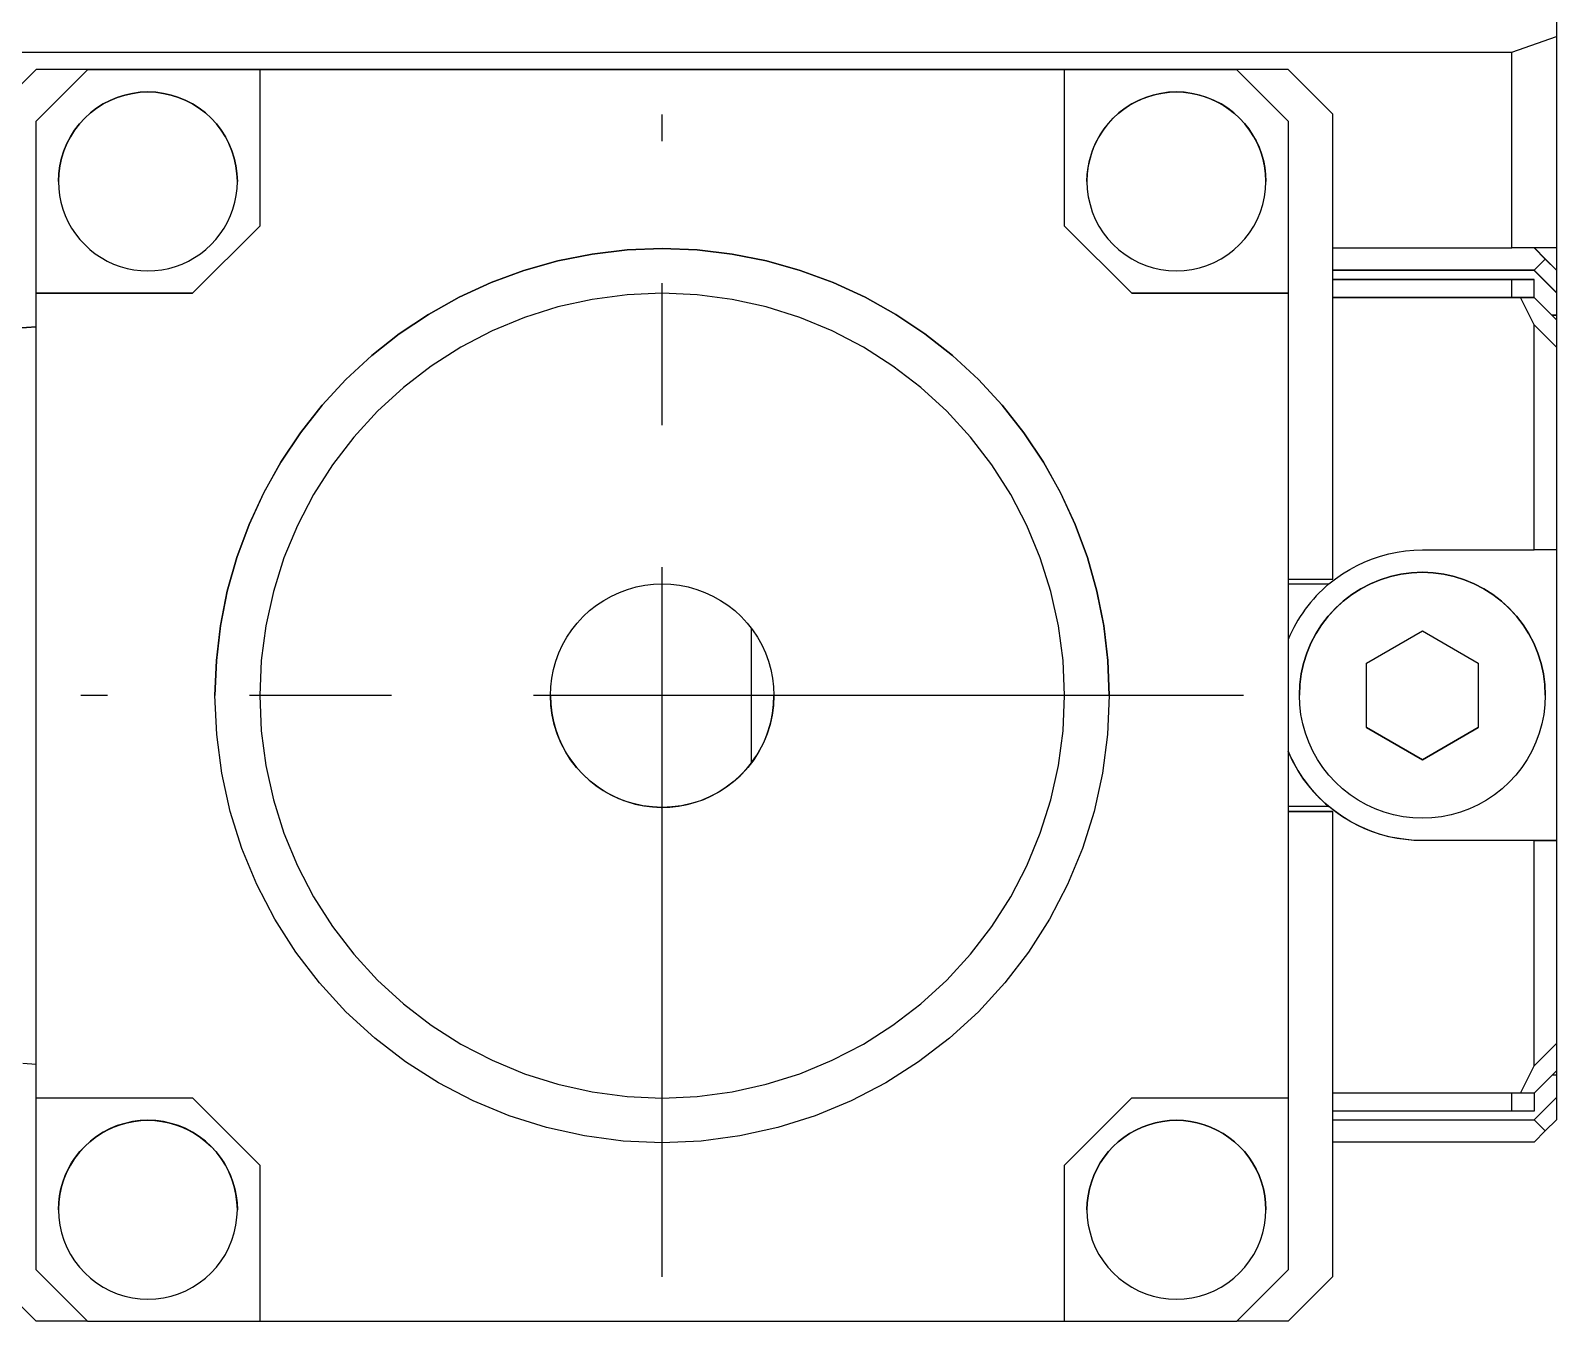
# Model space of a CAD drawing. Extents: x 0 to 701, y -8 to 617.
# Drawn here: x 299.77 to 333.89, y 281.85 to 310.73 of the extents above; entities that cross this region are included whole.
import ezdxf

# ---------------------------------------------------------------- set-up
doc = ezdxf.new("R2010")
doc.units = 0
doc.header["$LTSCALE"] = 0.5
doc.linetypes.add('CENTER', pattern=[50.8, 31.75, -6.35, 6.35, -6.35])
doc.layers.add('MSM_CENTER', color=1, linetype='CENTER')
doc.layers.add('MSM_CONTINUOUS', color=7, linetype='CONTINUOUS')

msp = doc.modelspace()

# ---------------------------------------------------------------- linework, layer by layer
at = {"layer": 'MSM_CENTER'}
for p, q in [((313.894, 282.849), (313.894, 308.849)), ((326.894, 295.849), (300.894, 295.849))]:
    msp.add_line(p, q, dxfattribs=at)
at = {"layer": 'MSM_CONTINUOUS'}
for p, q in [((333.894, 334.873), (333.894, 286.363)), ((332.894, 310.243), (333.894, 310.588)), ((294.894, 310.243), (332.894, 310.243)), ((332.894, 305.863), (332.894, 310.243)), ((304.994, 309.857), (304.994, 309.855)), ((304.994, 309.857), (305.494, 309.857)), ((305.494, 309.857), (322.294, 309.857)), ((322.294, 309.857), (322.794, 309.857)), ((322.794, 309.857), (322.794, 309.855)), ((298.894, 308.855), (299.894, 309.855)), ((299.894, 309.854), (298.894, 308.854)), ((299.894, 309.855), (299.894, 309.854)), ((304.994, 309.855), (299.894, 309.855)), ((327.894, 309.854), (299.894, 309.854)), ((301.049, 309.854), (299.894, 308.699)), ((299.894, 308.7), (301.049, 309.854)), ((301.049, 309.851), (299.894, 308.696)), ((299.894, 308.696), (301.049, 309.85)), ((301.049, 309.854), (301.049, 309.851)), ((326.739, 309.854), (301.049, 309.854)), ((301.049, 309.854), (301.049, 309.854)), ((301.049, 309.851), (301.049, 309.85)), ((326.739, 309.851), (301.049, 309.851)), ((301.049, 309.85), (304.894, 309.85)), ((304.894, 309.85), (304.894, 306.35)), ((304.894, 309.85), (322.894, 309.85)), ((327.894, 309.855), (322.794, 309.855)), ((322.894, 306.35), (322.894, 309.85)), ((322.894, 309.85), (326.739, 309.85)), ((326.739, 309.854), (326.739, 309.851)), ((327.894, 308.699), (326.739, 309.854)), ((326.739, 309.854), (326.739, 309.854)), ((326.739, 309.854), (327.894, 308.7)), ((326.739, 309.851), (326.739, 309.85)), ((327.894, 308.696), (326.739, 309.851)), ((326.739, 309.85), (327.894, 308.696)), ((327.894, 309.854), (327.894, 309.855)), ((327.894, 309.855), (328.894, 308.855)), ((328.894, 308.854), (327.894, 309.854)), ((301.71, 309.23), (301.549, 309.163)), ((301.549, 309.163), (301.71, 309.23)), ((301.876, 309.282), (301.71, 309.23)), ((301.71, 309.23), (301.876, 309.282)), ((302.047, 309.32), (301.876, 309.282)), ((301.876, 309.282), (302.047, 309.32)), ((302.22, 309.343), (302.047, 309.32)), ((302.047, 309.32), (302.22, 309.343)), ((302.394, 309.35), (302.22, 309.343)), ((302.22, 309.343), (302.394, 309.35)), ((302.568, 309.343), (302.394, 309.35)), ((302.394, 309.35), (302.568, 309.343)), ((302.741, 309.32), (302.568, 309.343)), ((302.568, 309.343), (302.741, 309.32)), ((302.911, 309.282), (302.741, 309.32)), ((302.741, 309.32), (302.911, 309.282)), ((303.078, 309.23), (302.911, 309.282)), ((302.911, 309.282), (303.078, 309.23)), ((303.239, 309.163), (303.078, 309.23)), ((303.078, 309.23), (303.239, 309.163)), ((324.486, 309.132), (324.628, 309.198)), ((324.71, 309.23), (324.549, 309.163)), ((324.628, 309.198), (324.776, 309.252)), ((324.876, 309.282), (324.71, 309.23)), ((324.776, 309.252), (324.927, 309.295)), ((325.047, 309.32), (324.876, 309.282)), ((324.927, 309.295), (325.081, 309.326)), ((325.22, 309.343), (325.047, 309.32)), ((325.081, 309.326), (325.237, 309.344)), ((325.394, 309.35), (325.22, 309.343)), ((325.237, 309.344), (325.394, 309.35)), ((325.568, 309.343), (325.394, 309.35)), ((325.394, 309.35), (325.551, 309.344)), ((325.551, 309.344), (325.707, 309.326)), ((325.741, 309.32), (325.568, 309.343)), ((325.707, 309.326), (325.861, 309.295)), ((325.911, 309.282), (325.741, 309.32)), ((325.861, 309.295), (326.012, 309.252)), ((326.078, 309.23), (325.911, 309.282)), ((326.012, 309.252), (326.159, 309.198)), ((326.239, 309.163), (326.078, 309.23)), ((326.159, 309.198), (326.302, 309.132)), ((301.108, 308.882), (300.98, 308.764)), ((300.98, 308.765), (301.108, 308.882)), ((301.108, 308.882), (301.247, 308.989)), ((301.247, 308.988), (301.108, 308.882)), ((301.394, 309.082), (301.247, 308.988)), ((301.247, 308.989), (301.394, 309.082)), ((301.549, 309.163), (301.394, 309.082)), ((301.394, 309.082), (301.549, 309.163)), ((303.394, 309.082), (303.239, 309.163)), ((303.239, 309.163), (303.394, 309.082)), ((303.541, 308.988), (303.394, 309.082)), ((303.394, 309.082), (303.541, 308.989)), ((303.541, 308.989), (303.679, 308.882)), ((303.679, 308.882), (303.541, 308.988)), ((303.808, 308.764), (303.679, 308.882)), ((303.679, 308.882), (303.808, 308.765)), ((324.108, 308.882), (323.98, 308.764)), ((323.98, 308.765), (324.095, 308.871)), ((324.095, 308.871), (324.218, 308.968)), ((324.247, 308.988), (324.108, 308.882)), ((324.218, 308.968), (324.349, 309.056)), ((324.394, 309.082), (324.247, 308.988)), ((324.349, 309.056), (324.486, 309.132)), ((324.549, 309.163), (324.394, 309.082)), ((326.394, 309.082), (326.239, 309.163)), ((326.302, 309.132), (326.439, 309.056)), ((326.541, 308.988), (326.394, 309.082)), ((326.439, 309.056), (326.569, 308.968)), ((326.679, 308.882), (326.541, 308.988)), ((326.569, 308.968), (326.693, 308.871)), ((326.808, 308.764), (326.679, 308.882)), ((326.693, 308.871), (326.808, 308.765)), ((328.894, 298.454), (328.894, 308.855)), ((299.894, 308.7), (299.894, 308.699)), ((299.894, 283.005), (299.894, 308.696)), ((300.662, 308.35), (300.756, 308.498)), ((300.756, 308.497), (300.662, 308.35)), ((300.862, 308.636), (300.756, 308.497)), ((300.756, 308.498), (300.862, 308.636)), ((300.862, 308.636), (300.98, 308.765)), ((300.98, 308.764), (300.862, 308.636)), ((303.808, 308.765), (303.926, 308.636)), ((303.926, 308.636), (303.808, 308.764)), ((304.032, 308.497), (303.926, 308.636)), ((303.926, 308.636), (304.032, 308.498)), ((304.032, 308.498), (304.126, 308.35)), ((304.126, 308.35), (304.032, 308.497)), ((323.756, 308.497), (323.662, 308.35)), ((323.689, 308.395), (323.776, 308.526)), ((323.862, 308.636), (323.756, 308.497)), ((323.776, 308.526), (323.873, 308.649)), ((323.98, 308.764), (323.862, 308.636)), ((323.873, 308.649), (323.98, 308.765)), ((326.808, 308.765), (326.915, 308.649)), ((326.926, 308.636), (326.808, 308.764)), ((326.915, 308.649), (327.012, 308.526)), ((327.032, 308.497), (326.926, 308.636)), ((327.012, 308.526), (327.099, 308.395)), ((327.126, 308.35), (327.032, 308.497)), ((327.894, 308.7), (327.894, 308.699)), ((327.894, 308.696), (327.894, 283.005)), ((300.514, 308.034), (300.581, 308.196)), ((300.581, 308.195), (300.514, 308.034)), ((300.662, 308.35), (300.581, 308.195)), ((300.581, 308.196), (300.662, 308.35)), ((304.206, 308.195), (304.126, 308.35)), ((304.126, 308.35), (304.206, 308.196)), ((304.206, 308.196), (304.273, 308.034)), ((304.273, 308.034), (304.206, 308.195)), ((323.581, 308.195), (323.514, 308.034)), ((323.546, 308.116), (323.612, 308.258)), ((323.662, 308.35), (323.581, 308.195)), ((323.612, 308.258), (323.689, 308.395)), ((327.099, 308.395), (327.176, 308.258)), ((327.206, 308.195), (327.126, 308.35)), ((327.176, 308.258), (327.242, 308.116)), ((327.273, 308.034), (327.206, 308.195)), ((300.462, 307.868), (300.424, 307.697)), ((300.424, 307.698), (300.462, 307.868)), ((300.514, 308.034), (300.462, 307.868)), ((300.462, 307.868), (300.514, 308.034)), ((304.326, 307.868), (304.273, 308.034)), ((304.273, 308.034), (304.326, 307.868)), ((304.363, 307.697), (304.326, 307.868)), ((304.326, 307.868), (304.363, 307.698)), ((323.418, 307.663), (323.449, 307.817)), ((323.462, 307.868), (323.424, 307.697)), ((323.449, 307.817), (323.492, 307.968)), ((323.514, 308.034), (323.462, 307.868)), ((323.492, 307.968), (323.546, 308.116)), ((327.242, 308.116), (327.296, 307.968)), ((327.326, 307.868), (327.273, 308.034)), ((327.296, 307.968), (327.339, 307.817)), ((327.363, 307.697), (327.326, 307.868)), ((327.339, 307.817), (327.369, 307.663)), ((300.394, 307.35), (300.401, 307.525)), ((300.401, 307.524), (300.394, 307.35)), ((300.401, 307.525), (300.424, 307.698)), ((300.424, 307.697), (300.401, 307.524)), ((304.363, 307.698), (304.386, 307.525)), ((304.386, 307.524), (304.363, 307.697)), ((304.386, 307.525), (304.394, 307.35)), ((304.394, 307.35), (304.386, 307.524)), ((323.401, 307.524), (323.394, 307.35)), ((323.394, 307.35), (323.4, 307.507)), ((323.4, 307.507), (323.418, 307.663)), ((323.424, 307.697), (323.401, 307.524)), ((327.386, 307.524), (327.363, 307.697)), ((327.369, 307.663), (327.388, 307.507)), ((327.394, 307.35), (327.386, 307.524)), ((327.388, 307.507), (327.394, 307.35)), ((300.394, 307.35), (300.4, 307.193)), ((300.394, 307.35), (300.394, 307.35)), ((300.4, 307.193), (300.418, 307.037)), ((304.369, 307.037), (304.388, 307.193)), ((304.388, 307.193), (304.394, 307.35)), ((304.394, 307.35), (304.394, 307.35)), ((323.394, 307.35), (323.394, 307.35)), ((323.394, 307.35), (323.401, 307.176)), ((323.401, 307.176), (323.424, 307.003)), ((327.363, 307.003), (327.386, 307.176)), ((327.386, 307.176), (327.394, 307.35)), ((327.394, 307.35), (327.394, 307.35)), ((300.418, 307.037), (300.449, 306.883)), ((300.449, 306.883), (300.492, 306.732)), ((304.296, 306.732), (304.339, 306.883)), ((304.339, 306.883), (304.369, 307.037)), ((323.424, 307.003), (323.462, 306.833)), ((323.462, 306.833), (323.514, 306.666)), ((327.273, 306.666), (327.326, 306.833)), ((327.326, 306.833), (327.363, 307.003)), ((300.492, 306.732), (300.546, 306.585)), ((300.546, 306.585), (300.612, 306.442)), ((304.176, 306.442), (304.242, 306.585)), ((304.242, 306.585), (304.296, 306.732)), ((323.514, 306.666), (323.581, 306.505)), ((323.581, 306.505), (323.662, 306.35)), ((327.126, 306.35), (327.206, 306.505)), ((327.206, 306.505), (327.273, 306.666)), ((300.612, 306.442), (300.689, 306.305)), ((300.689, 306.305), (300.776, 306.175)), ((300.776, 306.175), (300.873, 306.051)), ((304.894, 306.35), (303.394, 304.85)), ((303.394, 304.85), (304.894, 306.35)), ((303.915, 306.051), (304.012, 306.175)), ((304.012, 306.175), (304.099, 306.305)), ((304.099, 306.305), (304.176, 306.442)), ((324.394, 304.85), (322.894, 306.35)), ((322.894, 306.35), (324.394, 304.85)), ((323.662, 306.35), (323.756, 306.203)), ((323.756, 306.203), (323.862, 306.065)), ((326.926, 306.065), (327.032, 306.203)), ((327.032, 306.203), (327.126, 306.35)), ((300.873, 306.051), (300.98, 305.936)), ((300.98, 305.936), (301.095, 305.829)), ((301.095, 305.829), (301.218, 305.732)), ((303.569, 305.732), (303.693, 305.829)), ((303.693, 305.829), (303.808, 305.936)), ((303.808, 305.936), (303.915, 306.051)), ((312.329, 305.725), (313.109, 305.818)), ((313.109, 305.818), (312.329, 305.726)), ((313.109, 305.818), (313.894, 305.849)), ((313.894, 305.849), (313.109, 305.818)), ((313.894, 305.849), (314.678, 305.818)), ((314.678, 305.818), (313.894, 305.849)), ((314.678, 305.818), (315.458, 305.725)), ((315.458, 305.726), (314.678, 305.818)), ((323.862, 306.065), (323.98, 305.936)), ((323.98, 305.936), (324.108, 305.818)), ((324.108, 305.818), (324.247, 305.712)), ((326.541, 305.712), (326.679, 305.818)), ((326.679, 305.818), (326.808, 305.936)), ((326.808, 305.936), (326.926, 306.065)), ((328.894, 305.863), (332.894, 305.863)), ((333.894, 305.863), (332.894, 305.863)), ((333.394, 305.863), (333.644, 305.613)), ((333.644, 305.618), (333.399, 305.863)), ((301.218, 305.732), (301.349, 305.645)), ((301.349, 305.645), (301.486, 305.568)), ((301.486, 305.568), (301.628, 305.502)), ((301.628, 305.502), (301.776, 305.448)), ((301.776, 305.448), (301.927, 305.405)), ((302.861, 305.405), (303.012, 305.448)), ((303.012, 305.448), (303.159, 305.502)), ((303.159, 305.502), (303.302, 305.568)), ((303.302, 305.568), (303.439, 305.645)), ((303.439, 305.645), (303.569, 305.732)), ((311.559, 305.573), (310.804, 305.36)), ((310.804, 305.359), (311.559, 305.572)), ((312.329, 305.726), (311.559, 305.573)), ((311.559, 305.572), (312.329, 305.725)), ((316.228, 305.573), (315.458, 305.726)), ((315.458, 305.725), (316.228, 305.572)), ((316.984, 305.36), (316.228, 305.573)), ((316.228, 305.572), (316.984, 305.359)), ((324.247, 305.712), (324.394, 305.618)), ((324.394, 305.618), (324.549, 305.538)), ((324.549, 305.538), (324.71, 305.471)), ((324.71, 305.471), (324.876, 305.418)), ((325.911, 305.418), (326.078, 305.471)), ((326.078, 305.471), (326.239, 305.538)), ((326.239, 305.538), (326.394, 305.618)), ((326.394, 305.618), (326.541, 305.712)), ((333.644, 305.613), (333.394, 305.363)), ((333.644, 305.618), (333.894, 305.368)), ((333.894, 305.363), (333.644, 305.613)), ((301.927, 305.405), (302.081, 305.375)), ((302.081, 305.375), (302.237, 305.356)), ((302.237, 305.356), (302.394, 305.35)), ((302.394, 305.35), (302.551, 305.356)), ((302.551, 305.356), (302.707, 305.375)), ((302.707, 305.375), (302.861, 305.405)), ((310.067, 305.088), (309.354, 304.759)), ((309.354, 304.759), (310.067, 305.087)), ((310.804, 305.36), (310.067, 305.088)), ((310.067, 305.087), (310.804, 305.359)), ((317.721, 305.088), (316.984, 305.36)), ((316.984, 305.359), (317.721, 305.087)), ((318.434, 304.759), (317.721, 305.088)), ((317.721, 305.087), (318.434, 304.759)), ((324.876, 305.418), (325.047, 305.381)), ((325.047, 305.381), (325.22, 305.358)), ((325.22, 305.358), (325.394, 305.35)), ((325.394, 305.35), (325.568, 305.358)), ((325.568, 305.358), (325.741, 305.381)), ((325.741, 305.381), (325.911, 305.418)), ((333.394, 305.363), (328.894, 305.363)), ((333.394, 305.36), (328.894, 305.36)), ((328.894, 305.159), (328.982, 305.159)), ((328.894, 305.159), (329.465, 305.159)), ((332.894, 305.159), (328.894, 305.159)), ((328.982, 305.158), (328.894, 305.158)), ((328.995, 305.158), (328.894, 305.158)), ((328.894, 305.157), (332.894, 305.157)), ((328.982, 305.159), (329.069, 305.159)), ((329.074, 305.158), (328.982, 305.158)), ((329.101, 305.158), (328.995, 305.158)), ((329.069, 305.159), (329.162, 305.159)), ((329.173, 305.158), (329.074, 305.158)), ((329.214, 305.158), (329.101, 305.158)), ((329.162, 305.159), (329.261, 305.159)), ((329.277, 305.158), (329.173, 305.158)), ((329.331, 305.158), (329.214, 305.158)), ((329.261, 305.159), (329.364, 305.159)), ((329.387, 305.158), (329.277, 305.158)), ((329.454, 305.158), (329.331, 305.158)), ((329.364, 305.159), (329.473, 305.159)), ((329.502, 305.158), (329.387, 305.158)), ((329.475, 305.159), (329.444, 305.159)), ((329.444, 305.159), (329.475, 305.158)), ((329.58, 305.158), (329.454, 305.158)), ((329.465, 305.159), (330.133, 305.159)), ((329.473, 305.159), (329.585, 305.159)), ((330.154, 305.159), (329.475, 305.159)), ((329.475, 305.158), (330.154, 305.158)), ((329.621, 305.158), (329.502, 305.158)), ((329.71, 305.158), (329.58, 305.158)), ((329.585, 305.159), (329.7, 305.159)), ((329.744, 305.158), (329.621, 305.158)), ((329.7, 305.159), (329.819, 305.159)), ((329.843, 305.158), (329.71, 305.158)), ((329.87, 305.158), (329.744, 305.158)), ((329.819, 305.159), (329.94, 305.159)), ((329.979, 305.158), (329.843, 305.158)), ((329.999, 305.158), (329.87, 305.158)), ((329.94, 305.159), (330.064, 305.159)), ((330.116, 305.158), (329.979, 305.158)), ((330.129, 305.158), (329.999, 305.158)), ((330.064, 305.159), (330.188, 305.159)), ((330.255, 305.158), (330.116, 305.158)), ((330.261, 305.158), (330.129, 305.158)), ((330.133, 305.159), (330.283, 305.159)), ((330.634, 305.159), (330.154, 305.159)), ((330.154, 305.158), (330.634, 305.158)), ((330.188, 305.159), (330.314, 305.159)), ((330.532, 305.158), (330.255, 305.158)), ((330.394, 305.158), (330.261, 305.158)), ((330.283, 305.159), (330.432, 305.159)), ((330.526, 305.158), (330.394, 305.158)), ((330.432, 305.159), (330.582, 305.159)), ((330.474, 305.159), (330.599, 305.159)), ((330.658, 305.158), (330.526, 305.158)), ((330.67, 305.158), (330.532, 305.158)), ((330.582, 305.159), (330.73, 305.159)), ((330.599, 305.159), (330.724, 305.159)), ((331.313, 305.159), (330.634, 305.159)), ((330.634, 305.158), (331.313, 305.158)), ((330.789, 305.158), (330.658, 305.158)), ((330.806, 305.158), (330.67, 305.158)), ((330.724, 305.159), (330.847, 305.159)), ((330.73, 305.159), (330.877, 305.159)), ((330.918, 305.158), (330.789, 305.158)), ((330.941, 305.158), (330.806, 305.158)), ((330.847, 305.159), (330.969, 305.159)), ((330.877, 305.159), (331.021, 305.159)), ((331.044, 305.158), (330.918, 305.158)), ((331.073, 305.158), (330.941, 305.158)), ((330.969, 305.159), (331.087, 305.159)), ((331.021, 305.159), (331.163, 305.159)), ((331.167, 305.158), (331.044, 305.158)), ((331.202, 305.158), (331.073, 305.158)), ((331.087, 305.159), (331.203, 305.159)), ((331.163, 305.159), (331.3, 305.159)), ((331.286, 305.158), (331.167, 305.158)), ((331.328, 305.158), (331.202, 305.158)), ((331.203, 305.159), (331.315, 305.159)), ((331.401, 305.158), (331.286, 305.158)), ((331.3, 305.159), (331.886, 305.159)), ((331.313, 305.158), (331.344, 305.159)), ((331.344, 305.159), (331.313, 305.159)), ((331.315, 305.159), (331.423, 305.159)), ((331.45, 305.158), (331.328, 305.158)), ((331.511, 305.158), (331.401, 305.158)), ((331.423, 305.159), (331.527, 305.159)), ((331.567, 305.158), (331.45, 305.158)), ((331.615, 305.158), (331.511, 305.158)), ((331.527, 305.159), (331.625, 305.159)), ((331.679, 305.158), (331.567, 305.158)), ((331.714, 305.158), (331.615, 305.158)), ((331.625, 305.159), (331.718, 305.159)), ((331.786, 305.158), (331.679, 305.158)), ((331.806, 305.158), (331.714, 305.158)), ((331.718, 305.159), (331.806, 305.159)), ((331.886, 305.158), (331.786, 305.158)), ((331.806, 305.159), (331.881, 305.159)), ((331.881, 305.158), (331.806, 305.158)), ((331.881, 305.159), (331.95, 305.159)), ((331.95, 305.158), (331.881, 305.158)), ((331.886, 305.159), (331.979, 305.159)), ((331.979, 305.158), (331.886, 305.158)), ((331.95, 305.159), (332.014, 305.159)), ((332.014, 305.158), (331.95, 305.158)), ((331.979, 305.159), (332.065, 305.159)), ((332.065, 305.158), (331.979, 305.158)), ((332.014, 305.159), (332.071, 305.159)), ((332.071, 305.158), (332.014, 305.158)), ((332.065, 305.159), (332.144, 305.159)), ((332.144, 305.158), (332.065, 305.158)), ((332.071, 305.159), (332.123, 305.159)), ((332.123, 305.158), (332.071, 305.158)), ((332.123, 305.159), (332.168, 305.159)), ((332.168, 305.158), (332.123, 305.158)), ((332.144, 305.159), (332.216, 305.159)), ((332.216, 305.158), (332.144, 305.158)), ((332.168, 305.159), (332.206, 305.159)), ((332.206, 305.158), (332.168, 305.158)), ((332.206, 305.159), (332.237, 305.159)), ((332.237, 305.158), (332.206, 305.158)), ((332.216, 305.159), (332.28, 305.159)), ((332.28, 305.158), (332.216, 305.158)), ((332.237, 305.159), (332.262, 305.159)), ((332.262, 305.158), (332.237, 305.158)), ((332.262, 305.159), (332.28, 305.159)), ((332.28, 305.158), (332.262, 305.158)), ((332.28, 305.159), (332.29, 305.159)), ((332.28, 305.159), (332.336, 305.159)), ((332.29, 305.158), (332.28, 305.158)), ((332.336, 305.158), (332.28, 305.158)), ((332.294, 305.159), (332.29, 305.158)), ((332.29, 305.159), (332.294, 305.159)), ((332.294, 305.158), (332.294, 305.159)), ((332.336, 305.159), (332.384, 305.159)), ((332.384, 305.158), (332.336, 305.158)), ((332.384, 305.159), (332.423, 305.159)), ((332.423, 305.158), (332.384, 305.158)), ((332.423, 305.159), (332.454, 305.159)), ((332.454, 305.158), (332.423, 305.158)), ((332.454, 305.159), (332.476, 305.159)), ((332.476, 305.158), (332.454, 305.158)), ((332.476, 305.159), (332.489, 305.159)), ((332.489, 305.158), (332.476, 305.158)), ((332.489, 305.159), (332.494, 305.159)), ((332.494, 305.159), (332.489, 305.158)), ((333.394, 305.159), (332.894, 305.159)), ((332.894, 305.157), (333.394, 305.158)), ((332.894, 304.757), (332.894, 305.157)), ((333.394, 305.36), (333.394, 305.363)), ((333.394, 305.363), (333.894, 304.863)), ((333.894, 304.86), (333.394, 305.36)), ((333.394, 304.757), (333.394, 305.159)), ((303.394, 304.85), (299.894, 304.85)), ((299.894, 304.85), (303.394, 304.85)), ((303.394, 304.85), (303.394, 304.85)), ((308.669, 304.375), (309.354, 304.759)), ((309.354, 304.759), (308.669, 304.376)), ((313.109, 304.814), (312.331, 304.712)), ((313.894, 304.848), (313.109, 304.814)), ((314.678, 304.814), (313.894, 304.848)), ((315.457, 304.712), (314.678, 304.814)), ((318.434, 304.759), (319.119, 304.375)), ((319.119, 304.376), (318.434, 304.759)), ((327.894, 304.85), (324.394, 304.85)), ((324.394, 304.85), (324.394, 304.85)), ((324.394, 304.85), (327.894, 304.85)), ((333.394, 304.757), (328.894, 304.757)), ((328.894, 304.757), (333.088, 304.757)), ((333.088, 304.757), (333.394, 304.757)), ((333.394, 304.144), (333.088, 304.757)), ((333.394, 304.757), (333.894, 304.257)), ((333.394, 304.757), (333.894, 304.257)), ((311.564, 304.542), (310.816, 304.306)), ((312.331, 304.712), (311.564, 304.542)), ((316.223, 304.542), (315.457, 304.712)), ((316.972, 304.306), (316.223, 304.542)), ((295.173, 303.771), (299.894, 304.101)), ((299.894, 304.1), (295.173, 303.77)), ((299.594, 304.079), (299.894, 304.1)), ((308.669, 304.376), (308.016, 303.939)), ((308.016, 303.939), (308.669, 304.375)), ((310.816, 304.306), (310.09, 304.005)), ((317.697, 304.005), (316.972, 304.306)), ((319.772, 303.939), (319.119, 304.376)), ((319.119, 304.375), (319.772, 303.939)), ((333.394, 299.107), (333.394, 304.144)), ((333.894, 303.644), (333.394, 304.144)), ((333.792, 304.36), (333.894, 304.36)), ((333.894, 304.357), (333.794, 304.357)), ((307.399, 303.453), (308.016, 303.939)), ((308.016, 303.939), (307.399, 303.453)), ((310.09, 304.005), (309.394, 303.643)), ((318.394, 303.643), (317.697, 304.005)), ((319.772, 303.939), (320.388, 303.453)), ((320.388, 303.453), (319.772, 303.939)), ((306.823, 302.92), (307.399, 303.453)), ((307.399, 303.453), (306.823, 302.92)), ((309.394, 303.643), (308.732, 303.221)), ((319.056, 303.221), (318.394, 303.643)), ((320.388, 303.453), (320.965, 302.92)), ((320.965, 302.92), (320.388, 303.453)), ((308.732, 303.221), (308.109, 302.743)), ((319.679, 302.743), (319.056, 303.221)), ((306.29, 302.343), (306.823, 302.92)), ((306.823, 302.92), (306.29, 302.344)), ((308.109, 302.743), (307.53, 302.212)), ((320.258, 302.212), (319.679, 302.743)), ((320.965, 302.92), (321.498, 302.343)), ((321.498, 302.344), (320.965, 302.92)), ((306.29, 302.344), (305.804, 301.727)), ((305.804, 301.726), (306.29, 302.343)), ((307.53, 302.212), (306.999, 301.633)), ((320.788, 301.633), (320.258, 302.212)), ((321.984, 301.727), (321.498, 302.344)), ((321.498, 302.343), (321.984, 301.726)), ((305.804, 301.727), (305.367, 301.074)), ((305.367, 301.074), (305.804, 301.726)), ((322.42, 301.074), (321.984, 301.727)), ((321.984, 301.726), (322.42, 301.074)), ((306.999, 301.633), (306.521, 301.011)), ((321.266, 301.011), (320.788, 301.633)), ((304.984, 300.388), (305.367, 301.074)), ((305.367, 301.074), (304.984, 300.389)), ((306.521, 301.011), (306.1, 300.348)), ((321.688, 300.348), (321.266, 301.011)), ((322.42, 301.074), (322.804, 300.388)), ((322.804, 300.389), (322.42, 301.074)), ((304.984, 300.389), (304.655, 299.676)), ((304.655, 299.675), (304.984, 300.388)), ((306.1, 300.348), (305.737, 299.652)), ((322.051, 299.652), (321.688, 300.348)), ((323.133, 299.676), (322.804, 300.389)), ((322.804, 300.388), (323.133, 299.675)), ((304.655, 299.676), (304.383, 298.939)), ((304.383, 298.939), (304.655, 299.675)), ((305.737, 299.652), (305.437, 298.927)), ((322.351, 298.927), (322.051, 299.652)), ((323.404, 298.939), (323.133, 299.676)), ((323.133, 299.675), (323.404, 298.939)), ((304.17, 298.183), (304.383, 298.939)), ((304.383, 298.939), (304.17, 298.184)), ((323.404, 298.939), (323.618, 298.183)), ((323.618, 298.184), (323.404, 298.939)), ((329.782, 298.91), (329.962, 298.97)), ((329.962, 298.97), (330.144, 299.019)), ((330.144, 299.019), (330.329, 299.057)), ((330.329, 299.057), (330.516, 299.085)), ((330.516, 299.085), (330.705, 299.101)), ((330.705, 299.101), (330.894, 299.107)), ((330.894, 299.107), (333.394, 299.107)), ((333.894, 299.107), (333.394, 299.107)), ((305.437, 298.927), (305.201, 298.178)), ((322.587, 298.178), (322.351, 298.927)), ((329.108, 298.572), (329.269, 298.671)), ((329.269, 298.671), (329.435, 298.761)), ((329.435, 298.761), (329.606, 298.841)), ((329.606, 298.841), (329.782, 298.91)), ((330.654, 298.597), (330.416, 298.565)), ((330.416, 298.565), (330.654, 298.596)), ((330.894, 298.607), (330.654, 298.597)), ((330.654, 298.596), (330.894, 298.607)), ((331.134, 298.597), (330.894, 298.607)), ((330.894, 298.607), (331.134, 298.596)), ((331.371, 298.565), (331.134, 298.597)), ((331.134, 298.596), (331.371, 298.565)), ((313.121, 298.226), (313.31, 298.279)), ((313.31, 298.279), (313.503, 298.318)), ((313.503, 298.318), (313.698, 298.341)), ((313.698, 298.341), (313.894, 298.348)), ((313.894, 298.348), (314.09, 298.341)), ((314.09, 298.341), (314.285, 298.318)), ((314.285, 298.318), (314.477, 298.279)), ((314.477, 298.279), (314.666, 298.226)), ((327.894, 298.454), (328.894, 298.454)), ((327.894, 298.346), (328.805, 298.346)), ((328.805, 298.346), (328.953, 298.463)), ((328.953, 298.463), (329.108, 298.572)), ((329.732, 298.349), (329.519, 298.239)), ((329.519, 298.238), (329.732, 298.349)), ((329.953, 298.441), (329.732, 298.349)), ((329.732, 298.349), (329.953, 298.441)), ((330.182, 298.513), (329.953, 298.441)), ((329.953, 298.441), (330.182, 298.513)), ((330.416, 298.565), (330.182, 298.513)), ((330.182, 298.513), (330.416, 298.565)), ((331.606, 298.513), (331.371, 298.565)), ((331.371, 298.565), (331.606, 298.513)), ((331.834, 298.441), (331.606, 298.513)), ((331.606, 298.513), (331.834, 298.441)), ((332.056, 298.349), (331.834, 298.441)), ((331.834, 298.441), (332.056, 298.349)), ((332.269, 298.239), (332.056, 298.349)), ((332.056, 298.349), (332.269, 298.238)), ((304.17, 298.184), (304.017, 297.414)), ((304.017, 297.413), (304.17, 298.183)), ((305.201, 298.178), (305.031, 297.411)), ((312.424, 297.871), (312.588, 297.98)), ((312.588, 297.98), (312.759, 298.076)), ((312.759, 298.076), (312.937, 298.158)), ((312.937, 298.158), (313.121, 298.226)), ((314.666, 298.226), (314.851, 298.158)), ((314.851, 298.158), (315.029, 298.076)), ((315.029, 298.076), (315.2, 297.98)), ((315.2, 297.98), (315.363, 297.871)), ((322.757, 297.411), (322.587, 298.178)), ((323.771, 297.414), (323.618, 298.184)), ((323.618, 298.183), (323.771, 297.413)), ((329.126, 297.964), (328.949, 297.802)), ((328.949, 297.801), (329.126, 297.963)), ((329.317, 298.11), (329.126, 297.964)), ((329.126, 297.963), (329.317, 298.109)), ((329.519, 298.239), (329.317, 298.11)), ((329.317, 298.109), (329.519, 298.238)), ((332.471, 298.11), (332.269, 298.239)), ((332.269, 298.238), (332.471, 298.109)), ((332.662, 297.964), (332.471, 298.11)), ((332.471, 298.109), (332.662, 297.963)), ((332.838, 297.802), (332.662, 297.964)), ((332.662, 297.963), (332.838, 297.801)), ((311.993, 297.472), (312.126, 297.616)), ((312.126, 297.616), (312.27, 297.749)), ((312.27, 297.749), (312.424, 297.871)), ((315.363, 297.871), (315.517, 297.749)), ((315.517, 297.749), (315.662, 297.616)), ((315.662, 297.616), (315.795, 297.472)), ((328.787, 297.625), (328.641, 297.434)), ((328.641, 297.434), (328.787, 297.624)), ((328.949, 297.802), (328.787, 297.625)), ((328.787, 297.624), (328.949, 297.801)), ((333, 297.625), (332.838, 297.802)), ((332.838, 297.801), (333, 297.624)), ((333.147, 297.434), (333, 297.625)), ((333, 297.624), (333.147, 297.434)), ((304.017, 297.414), (303.925, 296.634)), ((303.925, 296.633), (304.017, 297.413)), ((305.031, 297.411), (304.928, 296.633)), ((311.762, 297.155), (311.871, 297.318)), ((311.871, 297.318), (311.993, 297.472)), ((315.795, 297.472), (315.916, 297.318)), ((315.894, 294.349), (315.894, 297.348)), ((315.916, 297.318), (316.025, 297.155)), ((322.86, 296.633), (322.757, 297.411)), ((323.863, 296.634), (323.771, 297.414)), ((323.771, 297.413), (323.863, 296.633)), ((328.512, 297.232), (328.401, 297.019)), ((328.401, 297.019), (328.512, 297.232)), ((328.641, 297.434), (328.512, 297.232)), ((328.512, 297.232), (328.641, 297.434)), ((329.644, 296.578), (330.894, 297.3)), ((330.894, 297.3), (332.144, 296.578)), ((333.275, 297.232), (333.147, 297.434)), ((333.147, 297.434), (333.275, 297.232)), ((333.386, 297.019), (333.275, 297.232)), ((333.275, 297.232), (333.386, 297.019)), ((311.584, 296.805), (311.666, 296.983)), ((311.666, 296.983), (311.762, 297.155)), ((316.025, 297.155), (316.121, 296.983)), ((316.121, 296.983), (316.204, 296.805)), ((328.401, 297.019), (328.31, 296.798)), ((328.31, 296.797), (328.401, 297.019)), ((333.478, 296.798), (333.386, 297.019)), ((333.386, 297.019), (333.478, 296.797)), ((303.925, 296.634), (303.894, 295.849)), ((303.894, 295.849), (303.925, 296.633)), ((304.928, 296.633), (304.894, 295.848)), ((311.463, 296.432), (311.516, 296.621)), ((311.516, 296.621), (311.584, 296.805)), ((316.204, 296.805), (316.271, 296.621)), ((316.271, 296.621), (316.325, 296.432)), ((322.894, 295.848), (322.86, 296.633)), ((323.894, 295.849), (323.863, 296.634)), ((323.863, 296.633), (323.894, 295.849)), ((328.238, 296.569), (328.186, 296.335)), ((328.186, 296.334), (328.238, 296.568)), ((328.31, 296.798), (328.238, 296.569)), ((328.238, 296.568), (328.31, 296.797)), ((329.644, 295.135), (329.644, 296.578)), ((332.144, 296.578), (332.144, 295.135)), ((333.55, 296.569), (333.478, 296.798)), ((333.478, 296.797), (333.55, 296.568)), ((333.602, 296.335), (333.55, 296.569)), ((333.55, 296.568), (333.602, 296.334)), ((311.402, 296.045), (311.425, 296.239)), ((311.425, 296.239), (311.463, 296.432)), ((316.325, 296.432), (316.363, 296.239)), ((316.363, 296.239), (316.386, 296.045)), ((328.186, 296.335), (328.154, 296.097)), ((328.154, 296.096), (328.186, 296.334)), ((333.633, 296.097), (333.602, 296.335)), ((333.602, 296.334), (333.633, 296.096)), ((311.394, 295.848), (311.402, 296.045)), ((316.386, 296.045), (316.394, 295.848)), ((328.154, 296.097), (328.144, 295.857)), ((328.144, 295.857), (328.154, 296.096)), ((333.644, 295.857), (333.633, 296.097)), ((333.633, 296.096), (333.644, 295.857)), ((303.932, 294.977), (303.894, 295.849)), ((303.894, 295.849), (303.894, 295.849)), ((304.894, 295.848), (304.928, 295.064)), ((311.394, 295.849), (311.401, 295.654)), ((311.403, 295.63), (311.394, 295.848)), ((311.401, 295.654), (311.424, 295.46)), ((311.432, 295.414), (311.403, 295.63)), ((316.384, 295.63), (316.356, 295.414)), ((316.362, 295.45), (316.386, 295.649)), ((316.394, 295.848), (316.384, 295.63)), ((316.386, 295.649), (316.394, 295.85)), ((322.86, 295.064), (322.894, 295.848)), ((323.894, 295.849), (323.856, 294.977)), ((323.894, 295.849), (323.894, 295.849)), ((328.152, 295.641), (328.144, 295.857)), ((328.144, 295.857), (328.144, 295.857)), ((328.178, 295.426), (328.152, 295.641)), ((333.635, 295.641), (333.61, 295.426)), ((333.644, 295.857), (333.635, 295.641)), ((333.644, 295.857), (333.644, 295.857)), ((311.424, 295.46), (311.462, 295.269)), ((311.479, 295.201), (311.432, 295.414)), ((311.462, 295.269), (311.515, 295.081)), ((311.545, 294.993), (311.479, 295.201)), ((316.309, 295.201), (316.243, 294.993)), ((316.266, 295.059), (316.321, 295.253)), ((316.356, 295.414), (316.309, 295.201)), ((316.321, 295.253), (316.362, 295.45)), ((328.22, 295.215), (328.178, 295.426)), ((328.278, 295.007), (328.22, 295.215)), ((333.568, 295.215), (333.509, 295.007)), ((333.61, 295.426), (333.568, 295.215)), ((304.046, 294.112), (303.932, 294.977)), ((304.928, 295.064), (305.031, 294.286)), ((311.515, 295.081), (311.582, 294.898)), ((311.628, 294.792), (311.545, 294.993)), ((311.582, 294.898), (311.663, 294.72)), ((316.108, 294.69), (316.194, 294.871)), ((316.243, 294.993), (316.16, 294.792)), ((316.194, 294.871), (316.266, 295.059)), ((322.757, 294.286), (322.86, 295.064)), ((323.856, 294.977), (323.742, 294.112)), ((328.353, 294.804), (328.278, 295.007)), ((330.894, 294.413), (329.644, 295.135)), ((329.644, 295.135), (330.894, 294.413)), ((332.144, 295.135), (330.894, 294.413)), ((330.894, 294.413), (332.144, 295.135)), ((333.509, 295.007), (333.435, 294.804)), ((311.729, 294.598), (311.628, 294.792)), ((311.663, 294.72), (311.758, 294.55)), ((311.846, 294.414), (311.729, 294.598)), ((311.758, 294.55), (311.866, 294.387)), ((315.894, 294.35), (316.008, 294.516)), ((316.059, 294.598), (315.942, 294.414)), ((316.008, 294.516), (316.108, 294.69)), ((316.16, 294.792), (316.059, 294.598)), ((327.994, 294.39), (327.894, 294.607)), ((328.444, 294.608), (328.353, 294.804)), ((328.549, 294.42), (328.444, 294.608)), ((333.344, 294.608), (333.239, 294.42)), ((333.435, 294.804), (333.344, 294.608)), ((305.031, 294.286), (305.201, 293.519)), ((311.979, 294.241), (311.846, 294.414)), ((311.866, 294.387), (311.986, 294.233)), ((312.126, 294.081), (311.979, 294.241)), ((311.986, 294.233), (312.118, 294.089)), ((315.636, 294.056), (315.771, 294.197)), ((315.809, 294.241), (315.662, 294.081)), ((315.771, 294.197), (315.894, 294.349)), ((315.942, 294.414), (315.809, 294.241)), ((322.587, 293.519), (322.757, 294.286)), ((328.109, 294.181), (327.994, 294.39)), ((328.24, 293.981), (328.109, 294.181)), ((328.669, 294.24), (328.549, 294.42)), ((328.803, 294.071), (328.669, 294.24)), ((330.894, 294.413), (330.894, 294.413)), ((333.119, 294.24), (332.985, 294.071)), ((333.239, 294.42), (333.119, 294.24)), ((304.235, 293.26), (304.046, 294.112)), ((312.118, 294.089), (312.26, 293.956)), ((312.287, 293.933), (312.126, 294.081)), ((312.26, 293.956), (312.413, 293.835)), ((312.46, 293.801), (312.287, 293.933)), ((312.413, 293.835), (312.574, 293.725)), ((315.501, 293.933), (315.328, 293.801)), ((315.336, 293.807), (315.491, 293.926)), ((315.491, 293.926), (315.636, 294.056)), ((315.662, 294.081), (315.501, 293.933)), ((323.742, 294.112), (323.553, 293.26)), ((328.385, 293.791), (328.24, 293.981)), ((328.949, 293.912), (328.803, 294.071)), ((329.108, 293.765), (328.949, 293.912)), ((332.838, 293.912), (332.68, 293.765)), ((332.985, 294.071), (332.838, 293.912)), ((305.201, 293.519), (305.437, 292.77)), ((312.644, 293.683), (312.46, 293.801)), ((312.574, 293.725), (312.744, 293.629)), ((312.837, 293.583), (312.644, 293.683)), ((312.744, 293.629), (312.921, 293.546)), ((313.039, 293.499), (312.837, 293.583)), ((312.921, 293.546), (313.103, 293.477)), ((313.247, 293.434), (313.039, 293.499)), ((313.103, 293.477), (313.291, 293.423)), ((314.749, 293.499), (314.541, 293.434)), ((314.639, 293.462), (314.823, 293.528)), ((314.95, 293.583), (314.749, 293.499)), ((314.823, 293.528), (315.001, 293.607)), ((315.144, 293.683), (314.95, 293.583)), ((315.001, 293.607), (315.173, 293.701)), ((315.328, 293.801), (315.144, 293.683)), ((315.173, 293.701), (315.336, 293.807)), ((322.351, 292.77), (322.587, 293.519)), ((328.543, 293.613), (328.385, 293.791)), ((328.714, 293.446), (328.543, 293.613)), ((329.277, 293.632), (329.108, 293.765)), ((329.457, 293.512), (329.277, 293.632)), ((329.645, 293.406), (329.457, 293.512)), ((332.331, 293.512), (332.142, 293.406)), ((332.51, 293.632), (332.331, 293.512)), ((332.68, 293.765), (332.51, 293.632)), ((304.497, 292.428), (304.235, 293.26)), ((313.46, 293.386), (313.247, 293.434)), ((313.291, 293.423), (313.482, 293.383)), ((313.676, 293.358), (313.46, 293.386)), ((313.482, 293.383), (313.675, 293.358)), ((313.675, 293.358), (313.87, 293.349)), ((313.894, 293.348), (313.676, 293.358)), ((313.87, 293.349), (314.065, 293.355)), ((314.112, 293.358), (313.894, 293.348)), ((314.065, 293.355), (314.259, 293.376)), ((314.328, 293.386), (314.112, 293.358)), ((314.259, 293.376), (314.451, 293.412)), ((314.541, 293.434), (314.328, 293.386)), ((314.451, 293.412), (314.639, 293.462)), ((323.553, 293.26), (323.291, 292.428)), ((328.805, 293.367), (327.894, 293.367)), ((327.894, 293.257), (328.894, 293.257)), ((328.894, 293.254), (327.894, 293.254)), ((328.897, 293.293), (328.714, 293.446)), ((328.953, 293.25), (328.805, 293.367)), ((328.894, 282.854), (328.894, 293.257)), ((329.091, 293.153), (328.897, 293.293)), ((329.108, 293.141), (328.953, 293.25)), ((329.295, 293.028), (329.091, 293.153)), ((329.269, 293.042), (329.108, 293.141)), ((329.841, 293.316), (329.645, 293.406)), ((330.044, 293.241), (329.841, 293.316)), ((330.252, 293.183), (330.044, 293.241)), ((330.464, 293.14), (330.252, 293.183)), ((330.678, 293.115), (330.464, 293.14)), ((331.324, 293.14), (331.11, 293.115)), ((331.536, 293.183), (331.324, 293.14)), ((331.744, 293.241), (331.536, 293.183)), ((331.946, 293.316), (331.744, 293.241)), ((332.142, 293.406), (331.946, 293.316)), ((329.435, 292.952), (329.269, 293.042)), ((329.507, 292.918), (329.295, 293.028)), ((329.606, 292.872), (329.435, 292.952)), ((329.726, 292.824), (329.507, 292.918)), ((329.782, 292.803), (329.606, 292.872)), ((329.952, 292.746), (329.726, 292.824)), ((329.962, 292.743), (329.782, 292.803)), ((330.894, 293.107), (330.678, 293.115)), ((331.11, 293.115), (330.894, 293.107)), ((305.437, 292.77), (305.737, 292.045)), ((322.051, 292.045), (322.351, 292.77)), ((330.183, 292.686), (329.952, 292.746)), ((330.144, 292.694), (329.962, 292.743)), ((330.329, 292.656), (330.144, 292.694)), ((330.418, 292.642), (330.183, 292.686)), ((330.516, 292.629), (330.329, 292.656)), ((330.655, 292.616), (330.418, 292.642)), ((330.705, 292.612), (330.516, 292.629)), ((330.894, 292.607), (330.655, 292.616)), ((330.894, 292.607), (330.705, 292.612)), ((333.394, 292.607), (330.894, 292.607)), ((333.894, 292.607), (330.894, 292.607)), ((333.394, 287.569), (333.394, 292.607)), ((333.394, 292.607), (333.894, 292.607)), ((304.831, 291.622), (304.497, 292.428)), ((323.291, 292.428), (322.957, 291.622)), ((305.737, 292.045), (306.1, 291.348)), ((321.688, 291.348), (322.051, 292.045)), ((305.234, 290.849), (304.831, 291.622)), ((322.957, 291.622), (322.554, 290.849)), ((306.1, 291.348), (306.521, 290.686)), ((321.266, 290.686), (321.688, 291.348)), ((305.702, 290.113), (305.234, 290.849)), ((322.554, 290.849), (322.085, 290.113)), ((306.521, 290.686), (306.999, 290.063)), ((320.788, 290.063), (321.266, 290.686)), ((306.233, 289.421), (305.702, 290.113)), ((306.999, 290.063), (307.53, 289.484)), ((320.258, 289.484), (320.788, 290.063)), ((322.085, 290.113), (321.554, 289.421)), ((306.823, 288.777), (306.233, 289.421)), ((307.53, 289.484), (308.109, 288.954)), ((319.679, 288.954), (320.258, 289.484)), ((321.554, 289.421), (320.965, 288.777)), ((307.466, 288.188), (306.823, 288.777)), ((308.109, 288.954), (308.732, 288.476)), ((319.056, 288.476), (319.679, 288.954)), ((320.965, 288.777), (320.322, 288.188)), ((308.732, 288.476), (309.394, 288.054)), ((318.394, 288.054), (319.056, 288.476)), ((308.158, 287.657), (307.466, 288.188)), ((309.394, 288.054), (310.09, 287.692)), ((317.697, 287.692), (318.394, 288.054)), ((320.322, 288.188), (319.63, 287.657)), ((333.394, 287.569), (333.894, 288.069)), ((310.09, 287.692), (310.816, 287.391)), ((316.972, 287.391), (317.697, 287.692)), ((299.894, 287.6), (299.594, 287.621)), ((308.894, 287.188), (308.158, 287.657)), ((310.816, 287.391), (311.564, 287.155)), ((316.223, 287.155), (316.972, 287.391)), ((319.63, 287.657), (318.894, 287.188)), ((333.088, 286.957), (333.394, 287.569)), ((333.894, 287.457), (333.394, 286.957)), ((333.894, 287.357), (333.795, 287.357)), ((309.668, 286.785), (308.894, 287.188)), ((311.564, 287.155), (312.331, 286.985)), ((315.457, 286.985), (316.223, 287.155)), ((318.894, 287.188), (318.12, 286.785)), ((299.894, 286.85), (303.394, 286.85)), ((303.394, 286.85), (304.894, 285.35)), ((310.474, 286.452), (309.668, 286.785)), ((312.331, 286.985), (313.109, 286.883)), ((313.109, 286.883), (313.894, 286.848)), ((313.894, 286.848), (314.678, 286.883)), ((314.678, 286.883), (315.457, 286.985)), ((318.12, 286.785), (317.314, 286.452)), ((322.894, 285.35), (324.394, 286.85)), ((324.394, 286.85), (327.894, 286.85)), ((333.088, 286.957), (328.894, 286.957)), ((332.894, 286.557), (332.894, 286.957)), ((333.394, 286.957), (333.088, 286.957)), ((333.394, 286.957), (333.394, 286.558)), ((333.394, 286.36), (333.894, 286.86)), ((302.047, 286.32), (301.876, 286.282)), ((301.927, 286.295), (302.081, 286.326)), ((302.22, 286.343), (302.047, 286.32)), ((302.081, 286.326), (302.237, 286.344)), ((302.394, 286.35), (302.22, 286.343)), ((302.237, 286.344), (302.394, 286.35)), ((302.568, 286.343), (302.394, 286.35)), ((302.394, 286.35), (302.551, 286.344)), ((302.551, 286.344), (302.707, 286.326)), ((302.741, 286.32), (302.568, 286.343)), ((302.707, 286.326), (302.861, 286.295)), ((302.911, 286.282), (302.741, 286.32)), ((311.306, 286.189), (310.474, 286.452)), ((317.314, 286.452), (316.482, 286.189)), ((325.081, 286.326), (324.927, 286.295)), ((324.927, 286.295), (325.081, 286.326)), ((325.237, 286.344), (325.081, 286.326)), ((325.081, 286.326), (325.237, 286.344)), ((325.394, 286.35), (325.237, 286.344)), ((325.237, 286.344), (325.394, 286.35)), ((325.551, 286.344), (325.394, 286.35)), ((325.394, 286.35), (325.551, 286.344)), ((325.707, 286.326), (325.551, 286.344)), ((325.551, 286.344), (325.707, 286.326)), ((325.861, 286.295), (325.707, 286.326)), ((325.707, 286.326), (325.861, 286.295)), ((332.894, 286.557), (328.894, 286.557)), ((328.894, 286.36), (333.394, 286.36)), ((333.394, 286.558), (332.894, 286.557)), ((333.395, 286.361), (333.644, 286.113)), ((333.644, 286.113), (333.894, 286.363)), ((301.095, 285.871), (301.218, 285.968)), ((301.247, 285.988), (301.108, 285.882)), ((301.218, 285.968), (301.349, 286.056)), ((301.394, 286.082), (301.247, 285.988)), ((301.349, 286.056), (301.486, 286.132)), ((301.549, 286.163), (301.394, 286.082)), ((301.486, 286.132), (301.628, 286.198)), ((301.71, 286.23), (301.549, 286.163)), ((301.628, 286.198), (301.776, 286.252)), ((301.876, 286.282), (301.71, 286.23)), ((301.776, 286.252), (301.927, 286.295)), ((302.861, 286.295), (303.012, 286.252)), ((303.078, 286.23), (302.911, 286.282)), ((303.012, 286.252), (303.159, 286.198)), ((303.239, 286.163), (303.078, 286.23)), ((303.159, 286.198), (303.302, 286.132)), ((303.394, 286.082), (303.239, 286.163)), ((303.302, 286.132), (303.439, 286.056)), ((303.541, 285.988), (303.394, 286.082)), ((303.439, 286.056), (303.569, 285.968)), ((303.679, 285.882), (303.541, 285.988)), ((303.569, 285.968), (303.693, 285.871)), ((312.157, 286), (311.306, 286.189)), ((313.022, 285.887), (312.157, 286)), ((315.63, 286), (314.765, 285.887)), ((316.482, 286.189), (315.63, 286)), ((324.218, 285.968), (324.095, 285.871)), ((324.095, 285.871), (324.218, 285.968)), ((324.218, 285.968), (324.349, 286.056)), ((324.349, 286.055), (324.218, 285.968)), ((324.486, 286.132), (324.349, 286.055)), ((324.349, 286.056), (324.486, 286.132)), ((324.628, 286.198), (324.486, 286.132)), ((324.486, 286.132), (324.628, 286.198)), ((324.776, 286.252), (324.628, 286.198)), ((324.628, 286.198), (324.776, 286.252)), ((324.927, 286.295), (324.776, 286.252)), ((324.776, 286.252), (324.927, 286.295)), ((326.012, 286.252), (325.861, 286.295)), ((325.861, 286.295), (326.012, 286.252)), ((326.159, 286.198), (326.012, 286.252)), ((326.012, 286.252), (326.159, 286.198)), ((326.302, 286.132), (326.159, 286.198)), ((326.159, 286.198), (326.302, 286.132)), ((326.439, 286.055), (326.302, 286.132)), ((326.302, 286.132), (326.439, 286.056)), ((326.439, 286.056), (326.569, 285.968)), ((326.569, 285.968), (326.439, 286.055)), ((326.693, 285.871), (326.569, 285.968)), ((326.569, 285.968), (326.693, 285.871)), ((333.644, 286.113), (333.394, 285.863)), ((300.862, 285.636), (300.756, 285.497)), ((300.776, 285.526), (300.873, 285.649)), ((300.98, 285.764), (300.862, 285.636)), ((300.873, 285.649), (300.98, 285.765)), ((301.108, 285.882), (300.98, 285.764)), ((300.98, 285.765), (301.095, 285.871)), ((303.808, 285.764), (303.679, 285.882)), ((303.693, 285.871), (303.808, 285.765)), ((303.808, 285.765), (303.915, 285.649)), ((303.926, 285.636), (303.808, 285.764)), ((303.915, 285.649), (304.012, 285.526)), ((304.032, 285.497), (303.926, 285.636)), ((313.894, 285.849), (313.022, 285.887)), ((314.765, 285.887), (313.894, 285.849)), ((323.873, 285.649), (323.776, 285.526)), ((323.776, 285.526), (323.873, 285.649)), ((323.873, 285.649), (323.98, 285.765)), ((323.98, 285.764), (323.873, 285.649)), ((324.095, 285.871), (323.98, 285.764)), ((323.98, 285.765), (324.095, 285.871)), ((326.808, 285.764), (326.693, 285.871)), ((326.693, 285.871), (326.808, 285.765)), ((326.808, 285.765), (326.915, 285.649)), ((326.915, 285.649), (326.808, 285.764)), ((327.012, 285.526), (326.915, 285.649)), ((326.915, 285.649), (327.012, 285.526)), ((333.394, 285.863), (328.894, 285.863)), ((300.662, 285.35), (300.581, 285.195)), ((300.612, 285.258), (300.689, 285.395)), ((300.756, 285.497), (300.662, 285.35)), ((300.689, 285.395), (300.776, 285.526)), ((304.012, 285.526), (304.099, 285.395)), ((304.126, 285.35), (304.032, 285.497)), ((304.099, 285.395), (304.176, 285.258)), ((304.206, 285.195), (304.126, 285.35)), ((304.894, 285.35), (304.894, 281.85)), ((322.894, 281.85), (322.894, 285.35)), ((323.689, 285.395), (323.612, 285.258)), ((323.612, 285.258), (323.689, 285.395)), ((323.776, 285.526), (323.689, 285.395)), ((323.689, 285.395), (323.776, 285.526)), ((327.099, 285.395), (327.012, 285.526)), ((327.012, 285.526), (327.099, 285.395)), ((327.176, 285.258), (327.099, 285.395)), ((327.099, 285.395), (327.176, 285.258)), ((300.449, 284.817), (300.492, 284.968)), ((300.514, 285.034), (300.462, 284.868)), ((300.492, 284.968), (300.546, 285.116)), ((300.581, 285.195), (300.514, 285.034)), ((300.546, 285.116), (300.612, 285.258)), ((304.176, 285.258), (304.242, 285.116)), ((304.273, 285.034), (304.206, 285.195)), ((304.242, 285.116), (304.296, 284.968)), ((304.326, 284.868), (304.273, 285.034)), ((304.296, 284.968), (304.339, 284.817)), ((323.492, 284.968), (323.449, 284.817)), ((323.449, 284.817), (323.492, 284.968)), ((323.546, 285.116), (323.492, 284.968)), ((323.492, 284.968), (323.546, 285.116)), ((323.612, 285.258), (323.546, 285.116)), ((323.546, 285.116), (323.612, 285.258)), ((327.242, 285.116), (327.176, 285.258)), ((327.176, 285.258), (327.242, 285.116)), ((327.296, 284.968), (327.242, 285.116)), ((327.242, 285.116), (327.296, 284.968)), ((327.339, 284.817), (327.296, 284.968)), ((327.296, 284.968), (327.339, 284.817)), ((300.4, 284.507), (300.418, 284.663)), ((300.424, 284.697), (300.401, 284.524)), ((300.418, 284.663), (300.449, 284.817)), ((300.462, 284.868), (300.424, 284.697)), ((304.363, 284.697), (304.326, 284.868)), ((304.339, 284.817), (304.369, 284.663)), ((304.386, 284.524), (304.363, 284.697)), ((304.369, 284.663), (304.388, 284.507)), ((323.418, 284.663), (323.4, 284.507)), ((323.4, 284.507), (323.418, 284.663)), ((323.449, 284.817), (323.418, 284.663)), ((323.418, 284.663), (323.449, 284.817)), ((327.369, 284.663), (327.339, 284.817)), ((327.339, 284.817), (327.369, 284.663)), ((327.388, 284.507), (327.369, 284.663)), ((327.369, 284.663), (327.388, 284.507)), ((300.401, 284.524), (300.394, 284.35)), ((300.394, 284.35), (300.4, 284.507)), ((300.394, 284.35), (300.394, 284.35)), ((300.394, 284.35), (300.401, 284.176)), ((304.394, 284.35), (304.386, 284.524)), ((304.386, 284.176), (304.394, 284.35)), ((304.388, 284.507), (304.394, 284.35)), ((304.394, 284.35), (304.394, 284.35)), ((323.4, 284.507), (323.394, 284.35)), ((323.394, 284.35), (323.4, 284.507)), ((323.394, 284.35), (323.394, 284.35)), ((323.394, 284.35), (323.401, 284.176)), ((327.386, 284.176), (327.394, 284.35)), ((327.394, 284.35), (327.388, 284.507)), ((327.388, 284.507), (327.394, 284.35)), ((327.394, 284.35), (327.394, 284.35)), ((300.401, 284.176), (300.424, 284.003)), ((300.424, 284.003), (300.462, 283.833)), ((304.326, 283.833), (304.363, 284.003)), ((304.363, 284.003), (304.386, 284.176)), ((323.401, 284.176), (323.424, 284.003)), ((323.424, 284.003), (323.462, 283.833)), ((327.326, 283.833), (327.363, 284.003)), ((327.363, 284.003), (327.386, 284.176)), ((300.462, 283.833), (300.514, 283.666)), ((300.514, 283.666), (300.581, 283.505)), ((304.206, 283.505), (304.273, 283.666)), ((304.273, 283.666), (304.326, 283.833)), ((323.462, 283.833), (323.514, 283.666)), ((323.514, 283.666), (323.581, 283.505)), ((327.206, 283.505), (327.273, 283.666)), ((327.273, 283.666), (327.326, 283.833)), ((300.581, 283.505), (300.662, 283.35)), ((300.662, 283.35), (300.756, 283.203)), ((304.032, 283.203), (304.126, 283.35)), ((304.126, 283.35), (304.206, 283.505)), ((323.581, 283.505), (323.662, 283.35)), ((323.662, 283.35), (323.756, 283.203)), ((327.032, 283.203), (327.126, 283.35)), ((327.126, 283.35), (327.206, 283.505)), ((301.049, 281.85), (299.894, 283.005)), ((300.756, 283.203), (300.862, 283.065)), ((300.862, 283.065), (300.98, 282.936)), ((300.98, 282.936), (301.108, 282.818)), ((303.679, 282.818), (303.808, 282.936)), ((303.808, 282.936), (303.926, 283.065)), ((303.926, 283.065), (304.032, 283.203)), ((323.756, 283.203), (323.862, 283.065)), ((323.862, 283.065), (323.98, 282.936)), ((323.98, 282.936), (324.108, 282.818)), ((326.679, 282.818), (326.808, 282.936)), ((327.894, 283.005), (326.739, 281.85)), ((326.808, 282.936), (326.926, 283.065)), ((326.926, 283.065), (327.032, 283.203)), ((298.894, 282.854), (299.894, 281.854)), ((301.108, 282.818), (301.247, 282.712)), ((301.247, 282.712), (301.394, 282.618)), ((301.394, 282.618), (301.549, 282.538)), ((303.239, 282.538), (303.394, 282.618)), ((303.394, 282.618), (303.541, 282.712)), ((303.541, 282.712), (303.679, 282.818)), ((324.108, 282.818), (324.247, 282.712)), ((324.247, 282.712), (324.394, 282.618)), ((324.394, 282.618), (324.549, 282.538)), ((326.239, 282.538), (326.394, 282.618)), ((326.394, 282.618), (326.541, 282.712)), ((326.541, 282.712), (326.679, 282.818)), ((327.894, 281.854), (328.894, 282.854)), ((301.549, 282.538), (301.71, 282.471)), ((301.71, 282.471), (301.876, 282.418)), ((301.876, 282.418), (302.047, 282.381)), ((302.047, 282.381), (302.22, 282.358)), ((302.22, 282.358), (302.394, 282.35)), ((302.394, 282.35), (302.568, 282.358)), ((302.568, 282.358), (302.741, 282.381)), ((302.741, 282.381), (302.911, 282.418)), ((302.911, 282.418), (303.078, 282.471)), ((303.078, 282.471), (303.239, 282.538)), ((324.549, 282.538), (324.71, 282.471)), ((324.71, 282.471), (324.876, 282.418)), ((324.876, 282.418), (325.047, 282.381)), ((325.047, 282.381), (325.22, 282.358)), ((325.22, 282.358), (325.394, 282.35)), ((325.394, 282.35), (325.568, 282.358)), ((325.568, 282.358), (325.741, 282.381)), ((325.741, 282.381), (325.911, 282.418)), ((325.911, 282.418), (326.078, 282.471)), ((326.078, 282.471), (326.239, 282.538)), ((301.044, 281.854), (299.894, 281.854)), ((304.894, 281.85), (301.049, 281.85)), ((322.894, 281.85), (304.894, 281.85)), ((326.739, 281.85), (322.894, 281.85)), ((327.894, 281.854), (326.744, 281.854))]:
    msp.add_line(p, q, dxfattribs=at)
for centre, radius, start, end in [((330.893, 295.857), 3.249, 129.997, 157.3858), ((330.895, 295.857), 3.252, 202.6053, 229.9854)]:
    msp.add_arc(centre, radius, start, end, dxfattribs=at)

doc.saveas('drawing.dxf')
